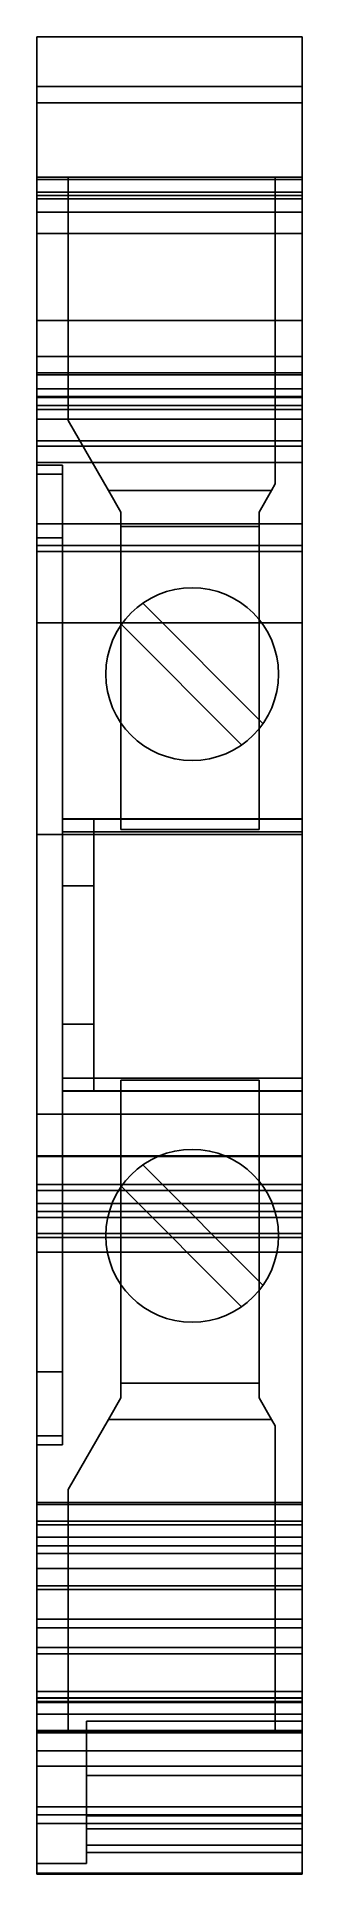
# Model space of a CAD drawing. Header units: millimetres. Extents: x 0 to 0.62, y -2.13 to 2.13.
import ezdxf

# ---------------------------------------------------------------- set-up
doc = ezdxf.new("R2010")
doc.units = ezdxf.units.MM

msp = doc.modelspace()

# ---------------------------------------------------------------- linework, layer by layer
for p, q in [((0, 2.125), (0, 2.125)), ((0, 1.9717), (0, 2.125)), ((0, 2.125), (0, 2.125)), ((0.615, 2.125), (0, 2.125)), ((0.615, 2.125), (0.615, 2.125)), ((0.615, 2.125), (0.615, 2.125)), ((0.615, 1.9717), (0.615, 2.125)), ((0.615, 2.01), (0, 2.01)), ((0, 1.9717), (0, 1.7574)), ((0.615, 1.9717), (0, 1.9717)), ((0.615, 1.7574), (0.615, 1.9717)), ((0, 1.8), (0, 1.8)), ((0.0725, 1.8), (0, 1.8)), ((0.615, 1.7948), (0, 1.7948)), ((0.0725, 1.8), (0.5525, 1.8)), ((0.5525, 1.8), (0.0725, 1.8)), ((0.0725, 1.8), (0.0725, 1.8)), ((0.0725, 1.8), (0.0725, 1.2372)), ((0.615, 1.8), (0.5525, 1.8)), ((0.5525, 1.8), (0.5525, 1.8)), ((0.5525, 1.09), (0.5525, 1.8)), ((0.615, 1.8), (0.615, 1.8)), ((0, 1.765), (0.615, 1.765)), ((0.615, 1.7574), (0, 1.7574)), ((0, 1.7574), (0, 1.7191)), ((0, 1.75), (0, 1.75)), ((0.615, 1.75), (0, 1.75)), ((0.615, 1.7191), (0.615, 1.7574)), ((0.615, 1.75), (0.615, 1.75)), ((0, 1.7191), (0, 1.4683)), ((0.615, 1.7191), (0, 1.7191)), ((0.615, 1.7191), (0.615, 1.4683)), ((0, 1.67), (0, 1.67)), ((0.615, 1.67), (0, 1.67)), ((0.615, 1.67), (0.615, 1.67)), ((0, 1.31), (0, 1.4683)), ((0.615, 1.4683), (0, 1.4683)), ((0.615, 1.31), (0.615, 1.4683)), ((0.615, 1.3849), (0, 1.3849)), ((0.615, 1.3475), (0, 1.3475)), ((0, 1.3425), (0.615, 1.3425)), ((0.615, 1.31), (0, 1.31)), ((0, 1.31), (0, 1.1339)), ((0, 1.2925), (0, 1.2925)), ((0.615, 1.2925), (0, 1.2925)), ((0, 1.29), (0, 1.29)), ((0.615, 1.29), (0, 1.29)), ((0.615, 0.3146), (0.615, 1.31)), ((0.615, 1.2925), (0.615, 1.2925)), ((0.615, 1.29), (0.615, 1.29)), ((0.615, 1.2719), (0, 1.2719)), ((0, 1.2625), (0, 1.2625)), ((0.615, 1.2625), (0, 1.2625)), ((0.615, 1.24), (0, 1.24)), ((0.0725, 1.2372), (0.0725, 1.2372)), ((0.1661, 1.075), (0.0725, 1.2372)), ((0.615, 1.2625), (0.615, 1.2625)), ((0.615, 1.19), (0, 1.19)), ((0, 1.1775), (0, 1.1775)), ((0.615, 1.1775), (0, 1.1775)), ((0.615, 1.1775), (0.615, 1.1775)), ((0, 1.14), (0, 1.14)), ((0.615, 1.14), (0, 1.14)), ((0.06, 1.1339), (0, 1.1339)), ((0, 1.1125), (0, 1.1339)), ((0, 1.1339), (0, 1.1339)), ((0, 0.9651), (0, 1.1125)), ((0, 1.1125), (0, 1.1125)), ((0, 1.1125), (0.06, 1.1125)), ((0.06, 1.1339), (0.06, 0.3146)), ((0.06, 1.1339), (0.06, 1.1339)), ((0.06, 1.1125), (0.06, 1.1125)), ((0.615, 1.14), (0.615, 1.14)), ((0.5439, 1.075), (0.1661, 1.075)), ((0.195, 1.025), (0.1661, 1.075)), ((0.5439, 1.075), (0.515, 1.025)), ((0.5525, 1.09), (0.5439, 1.075)), ((0.5525, 1.09), (0.5525, 1.09)), ((0.195, 0.29), (0.195, 1.025)), ((0.195, 1.025), (0.195, 1.025)), ((0.515, 0.29), (0.515, 1.025)), ((0.515, 1.025), (0.515, 1.025)), ((0, 0.9975), (0, 0.9975)), ((0.615, 0.9975), (0, 0.9975)), ((0.195, 0.9913), (0.515, 0.9913)), ((0.615, 0.9975), (0.615, 0.9975)), ((0, -0.9651), (0, 0.9651)), ((0, 0.9651), (0.06, 0.9651)), ((0.615, 0.9475), (0, 0.9475)), ((0.615, 0.9335), (0, 0.9335)), ((0.2455, 0.814), (0.2455, 0.814)), ((0.524, 0.5355), (0.2455, 0.814)), ((0.36, 0.85), (0.36, 0.85)), ((0.615, 0.7683), (0, 0.7683)), ((0.196, 0.7645), (0.196, 0.7645)), ((0.196, 0.7645), (0.4745, 0.486)), ((0.524, 0.5355), (0.524, 0.5355)), ((0.4745, 0.486), (0.4745, 0.486)), ((0.36, 0.45), (0.36, 0.45)), ((0.615, 0.315), (0.06, 0.315)), ((0.06, 0.315), (0.06, 0.315)), ((0.615, 0.3146), (0.06, 0.3146)), ((0.06, 0.3146), (0.06, 0.285)), ((0.1325, 0.315), (0.1325, 0.315)), ((0.1325, 0.315), (0.1325, 0.285)), ((0.615, 0.315), (0.615, 0.315)), ((0.615, 0.285), (0.615, 0.3146)), ((0.615, 0.2786), (0, 0.2786)), ((0.615, 0.285), (0.06, 0.285)), ((0.06, 0.16), (0.06, 0.285)), ((0.1325, 0.285), (0.1325, 0.16)), ((0.515, 0.29), (0.195, 0.29)), ((0.195, 0.29), (0.195, 0.29)), ((0.515, 0.29), (0.515, 0.29)), ((0.615, 0.285), (0.615, -0.285)), ((0.1325, 0.16), (0.06, 0.16)), ((0.06, 0.16), (0.06, 0.16)), ((0.06, -0.16), (0.06, 0.16)), ((0.1325, 0.16), (0.1325, 0.16)), ((0.1325, 0.16), (0.1325, -0.16)), ((0.06, -0.16), (0.06, -0.16)), ((0.06, -0.16), (0.1325, -0.16)), ((0.06, -0.285), (0.06, -0.16)), ((0.1325, -0.16), (0.1325, -0.16)), ((0.1325, -0.16), (0.1325, -0.285)), ((0.615, -0.285), (0.06, -0.285)), ((0.06, -0.3146), (0.06, -0.285)), ((0.1325, -0.285), (0.1325, -0.315)), ((0.195, -0.29), (0.195, -1.025)), ((0.515, -0.29), (0.195, -0.29)), ((0.195, -0.29), (0.195, -0.29)), ((0.515, -0.29), (0.515, -1.025)), ((0.515, -0.29), (0.515, -0.29)), ((0.615, -0.285), (0.615, -0.3146)), ((0.06, -0.3146), (0.615, -0.3146)), ((0.06, -1.1339), (0.06, -0.3146)), ((0.06, -0.315), (0.06, -0.315)), ((0.615, -0.315), (0.06, -0.315)), ((0.1325, -0.315), (0.1325, -0.315)), ((0.615, -0.3146), (0.615, -1.31)), ((0.615, -0.315), (0.615, -0.315)), ((0.615, -0.3685), (0, -0.3685)), ((0.615, -0.465), (0, -0.465)), ((0.615, -0.4653), (0, -0.4653)), ((0.615, -0.4662), (0, -0.4662)), ((0.36, -0.45), (0.36, -0.45)), ((0.2455, -0.486), (0.2455, -0.486)), ((0.524, -0.7645), (0.2455, -0.486)), ((0.615, -0.5314), (0, -0.5314)), ((0, -0.545), (0, -0.545)), ((0.615, -0.545), (0, -0.545)), ((0.196, -0.5355), (0.196, -0.5355)), ((0.196, -0.5355), (0.4745, -0.814)), ((0.615, -0.545), (0.615, -0.545)), ((0.615, -0.575), (0, -0.575)), ((0.615, -0.594), (0, -0.594)), ((0.615, -0.6078), (0, -0.6078)), ((0.615, -0.6449), (0, -0.6449)), ((0, -0.645), (0.615, -0.645)), ((0.615, -0.6542), (0, -0.6542)), ((0.615, -0.6875), (0, -0.6875)), ((0.524, -0.7645), (0.524, -0.7645)), ((0.36, -0.85), (0.36, -0.85)), ((0.4745, -0.814), (0.4745, -0.814)), ((0, -1.1125), (0, -0.9651)), ((0, -0.9651), (0.06, -0.9651)), ((0.195, -0.9912), (0.515, -0.9912)), ((0.195, -1.025), (0.1661, -1.075)), ((0.195, -1.025), (0.195, -1.025)), ((0.5439, -1.075), (0.515, -1.025)), ((0.515, -1.025), (0.515, -1.025)), ((0.1661, -1.075), (0.0725, -1.2372)), ((0.5439, -1.075), (0.1661, -1.075)), ((0.5525, -1.09), (0.5439, -1.075)), ((0.5525, -1.09), (0.5525, -1.8)), ((0.5525, -1.09), (0.5525, -1.09)), ((0, -1.1339), (0, -1.1125)), ((0, -1.1125), (0, -1.1125)), ((0, -1.1125), (0.06, -1.1125)), ((0, -1.31), (0, -1.1339)), ((0, -1.1339), (0, -1.1339)), ((0.06, -1.1339), (0, -1.1339)), ((0.06, -1.1125), (0.06, -1.1125)), ((0.06, -1.1339), (0.06, -1.1339)), ((0, -1.2675), (0.615, -1.2675)), ((0.615, -1.2719), (0, -1.2719)), ((0.0725, -1.8), (0.0725, -1.2372)), ((0.0725, -1.2372), (0.0725, -1.2372)), ((0, -1.31), (0, -1.4683)), ((0, -1.31), (0.615, -1.31)), ((0.615, -1.31), (0.615, -1.4683)), ((0, -1.3189), (0.615, -1.3189)), ((0.615, -1.3475), (0, -1.3475)), ((0, -1.3675), (0.615, -1.3675)), ((0, -1.3849), (0.615, -1.3849)), ((0.615, -1.42), (0, -1.42)), ((0, -1.42), (0.615, -1.42)), ((0, -1.4603), (0.615, -1.4603)), ((0, -1.7191), (0, -1.4683)), ((0, -1.4683), (0.615, -1.4683)), ((0.615, -1.7191), (0.615, -1.4683)), ((0, -1.5375), (0.615, -1.5375)), ((0.615, -1.5575), (0, -1.5575)), ((0, -1.6025), (0, -1.6025)), ((0, -1.6025), (0.615, -1.6025)), ((0.615, -1.6025), (0.615, -1.6025)), ((0, -1.6175), (0, -1.6175)), ((0.615, -1.6175), (0, -1.6175)), ((0.615, -1.6175), (0.615, -1.6175)), ((0.615, -1.7044), (0, -1.7044)), ((0, -1.7574), (0, -1.7191)), ((0.615, -1.7191), (0, -1.7191)), ((0, -1.72), (0.615, -1.72)), ((0, -1.7275), (0, -1.7275)), ((0.615, -1.7275), (0, -1.7275)), ((0, -1.73), (0, -1.73)), ((0.615, -1.73), (0, -1.73)), ((0.615, -1.73), (0, -1.73)), ((0.615, -1.7191), (0.615, -1.7574)), ((0.615, -1.7275), (0.615, -1.7275)), ((0.615, -1.73), (0.615, -1.73)), ((0, -1.9717), (0, -1.7574)), ((0, -1.7574), (0.615, -1.7574)), ((0.615, -1.773), (0.115, -1.773)), ((0.115, -1.8775), (0.115, -1.773)), ((0.615, -1.7574), (0.615, -1.9717)), ((0.615, -1.7948), (0, -1.7948)), ((0, -1.797), (0.615, -1.797)), ((0, -1.8), (0, -1.8)), ((0.0725, -1.8), (0, -1.8)), ((0.5525, -1.8), (0.0725, -1.8)), ((0.0725, -1.8), (0.5525, -1.8)), ((0.0725, -1.8), (0.0725, -1.8)), ((0.615, -1.8), (0.5525, -1.8)), ((0.5525, -1.8), (0.5525, -1.8)), ((0.615, -1.8), (0.615, -1.8)), ((0.615, -1.842), (0, -1.842)), ((0, -1.8775), (0, -1.8775)), ((0, -1.8775), (0.615, -1.8775)), ((0.115, -1.8775), (0.115, -2.1025)), ((0.115, -1.8775), (0.115, -1.8775)), ((0.615, -1.899), (0.115, -1.899)), ((0.615, -1.8775), (0.615, -1.8775)), ((0, -1.9717), (0, -2.125)), ((0, -1.9717), (0.615, -1.9717)), ((0.615, -1.99), (0, -1.99)), ((0.615, -1.9925), (0.115, -1.9925)), ((0.615, -1.9717), (0.615, -2.125)), ((0.615, -2.01), (0, -2.01)), ((0.115, -2.0225), (0.615, -2.0225)), ((0.115, -2.0225), (0.115, -2.0225)), ((0.615, -2.0225), (0.615, -2.0225)), ((0.115, -2.06), (0.615, -2.06)), ((0.615, -2.0775), (0.115, -2.0775)), ((0, -2.1025), (0.115, -2.1025)), ((0, -2.125), (0, -2.1275)), ((0, -2.125), (0, -2.125)), ((0, -2.125), (0, -2.125)), ((0, -2.125), (0.615, -2.125)), ((0.615, -2.125), (0.615, -2.125)), ((0.615, -2.125), (0.615, -2.125)), ((0.615, -2.125), (0.615, -2.1275)), ((0, -2.1275), (0, -2.1275)), ((0, -2.1275), (0.615, -2.1275)), ((0.615, -2.1275), (0.615, -2.1275))]:
    msp.add_line(p, q)
for centre, start, end in [((0.36, 0.65), 90, 270), ((0.36, 0.65), 270, 90), ((0.36, -0.65), 90, 270), ((0.36, -0.65), 270, 90)]:
    msp.add_arc(centre, 0.2, start, end)

doc.saveas('drawing.dxf')
